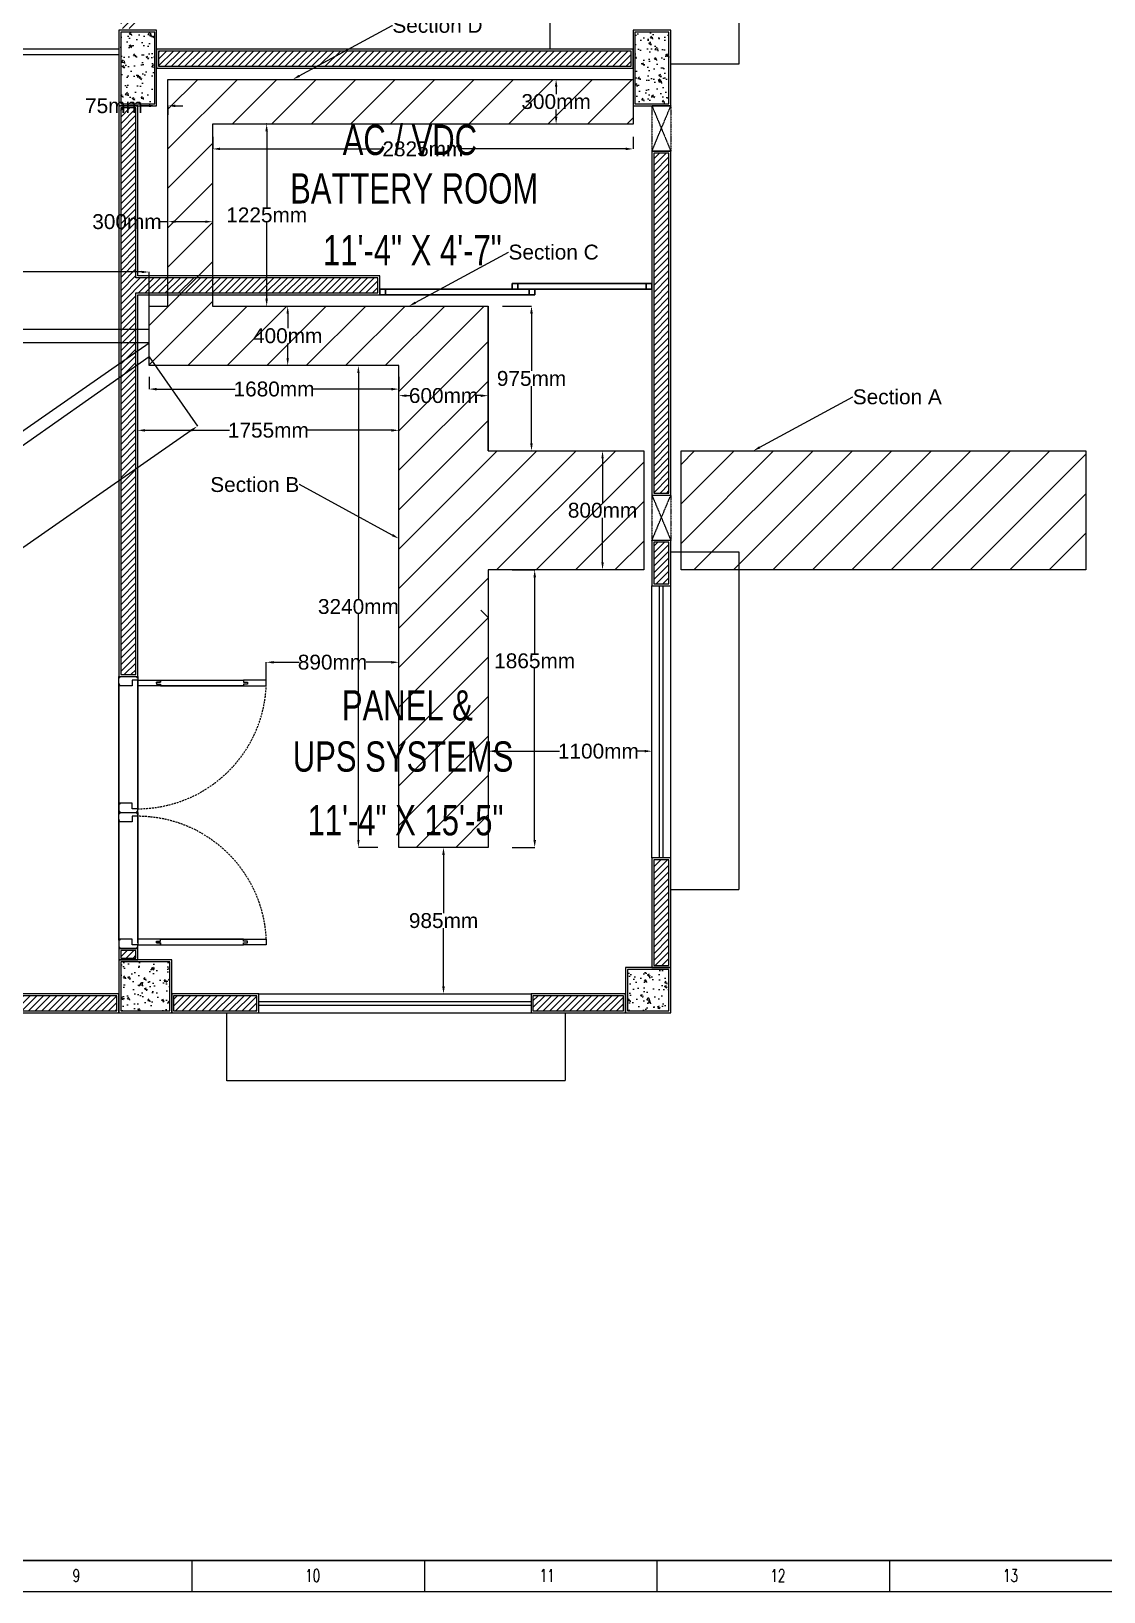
# Model space of a CAD drawing. Header units: inches. Extents: x -1976 to 101187, y -1884 to 17757.
# Drawn here: x 45876 to 53081, y -1884 to 8605 of the extents above; entities that cross this region are included whole.
import ezdxf
from ezdxf import colors
from ezdxf.entities.mleader import LeaderData, LeaderLine
from ezdxf.enums import TextEntityAlignment as Align
from ezdxf.math import Vec2, Vec3

# ---------------------------------------------------------------- set-up
doc = ezdxf.new("R2010")
doc.units = ezdxf.units.IN
doc.header["$MEASUREMENT"] = 0
for name, pattern in [('DASH', [0.35, 0.25, -0.1]), ('DASHED', [0.75, 0.5, -0.25]), ('XREF-GROUND-A1$0$HIDDEN2', [0.1875, 0.125, -0.0625])]:
    doc.linetypes.add(name, pattern=pattern)
doc.layers.get('Defpoints').update_dxf_attribs({"lineweight": 0})
for name, color, linetype in [('COLLUM', 1, 'Continuous'), ('dimention', 7, 'Continuous'), ('Plant Layout', 7, 'Continuous'), ('wall 05', 252, 'Continuous')]:
    doc.layers.add(name, color=color, linetype=linetype)
for name, color, linetype, lineweight in [('DOOR', 115, 'Continuous', 15), ('DOOR_GLASS', 144, 'Continuous', 15), ('Glass', 5, 'Continuous', 9), ('HACTH', 8, 'Continuous', 9), ('I-WC----EXST', 7, 'Continuous', 15), ('Plaster Line', 252, 'Continuous', 15), ('Sunshed', 5, 'Continuous', 15), ('Text', 252, 'Continuous', 15), ('WINDOW', 140, 'Continuous', 9)]:
    doc.layers.add(name, color=color, linetype=linetype, lineweight=lineweight)
doc.styles.get("Standard").update_dxf_attribs({"font": 'arial.ttf'})
doc.styles.add('Swiss721', font='swisscl.ttf')
doc.styles.add('TEG BORDER', font='txt_qlt.shx', dxfattribs={"width": 0.7, "bigfont": 'hztxt.shx'})
doc.dimstyles.get("Standard").update_dxf_attribs({"dimtxt": 100, "dimasz": 50, "dimexe": 0.18, "dimexo": 0.0625, "dimgap": 0.09, "dimtad": 0, "dimtih": 1, "dimtoh": 1, "dimdec": 0, "dimzin": 0, "dimdsep": 46, "dimtxsty": 'Standard', "dimcen": 0.09, "dimadec": 0, "dimazin": 0, "dimtfac": 1, "dimtdec": 0, "dimtofl": 0, "dimtmove": 0, "dimatfit": 3, "dimfxl": 1, "dimtolj": 1, "dimtzin": 0, "dimarcsym": 0})
pattern_1 = [(50, (-10391746.53, -6143963.8), (136.6380648, -11.9542817), [14.2875, -157.1625]), (355, (-10391746.53, -6143963.8), (-26.432129, 143.2926015), [11.43, -125.73]), (100.4514, (-10391735.14, -6143964.79), (110.2060372, 131.3382328), [12.1425062, -133.5675723]), (46.1842, (-10391746.53, -6143925.7), (203.3094198, -31.5313722), [21.43125, -235.74375]), (96.6356, (-10391729.58, -6143928.32), (178.0532454, 185.5694544), [18.21376, -200.3513265]), (351.1842, (-10391746.53, -6143925.7), (178.0531005, 185.5695935), [17.145, -188.595]), (21, (-10391727.48, -6143935.22), (113.7107934, -76.6988987), [14.2875, -157.1625]), (326, (-10391727.48, -6143935.22), (46.3515707, 138.1410836), [11.43, -125.73]), (71.4514, (-10391718, -6143941.61), (160.0624107, 61.4420596), [12.1425062, -133.5675723]), (37.5, (-10391746.526, -6143963.797), (2.31645244, 63.41627915), [0, -124.206, 0, -127.635, 0, -126.20625]), (7.5, (-10391746.526, -6143963.8), (50.1147469, 75.1354311), [0, -72.771, 0, -121.3485, 0, -48.10125]), (327.5, (-10391789.01, -6143963.797), (101.6931741, -4.29670307), [0, -47.625, 0, -148.59, 0, -197.1675]), (317.5, (-10391808.06, -6143963.8), (111.09696526, 19.06999913), [0, -61.9125, 0, -98.679, 0, -140.0175])]
pattern_2 = [(45, (-10391746.526, -6143963.797), (-22.4506403, 22.4506403), [])]

# ---------------------------------------------------------------- blocks, each defined once
blk = doc.blocks.new('A$C20C675F6')
at = {"layer": 'Defpoints'}
for points in [[(0.25, 72), (0.25, 71.75), (0, 71.75), (0, 72)], [(5, 72), (5, 71.75), (4.75, 71.75), (4.75, 72)], [(0.25, 36), (0.25, 36.25), (0, 36.25), (0, 36)], [(0.25, 36), (0.25, 35.75), (0, 35.75), (0, 36)], [(5, 36), (5, 36.25), (4.75, 36.25), (4.75, 36)], [(5, 36), (5, 35.75), (4.75, 35.75), (4.75, 36)], [(0.25, 0), (0.25, 0.25), (0, 0.25), (0, 0)], [(5, 0), (5, 0.25), (4.75, 0.25), (4.75, 0)]]:
    blk.add_lwpolyline(points, close=True, dxfattribs=at)
at = {"layer": 'DOOR'}
for points in [[(5, 71), (3.5, 71), (3.5, 69.5), (0.25, 69.5), (0.25, 69.75), (0, 69.75), (0, 71.75), (0.25, 71.75), (0.25, 72), (4.75, 72), (4.75, 71.75), (5, 71.75), (5, 71)], [(10, 70.25), (10, 70), (11, 70), (11, 69.5), (5, 69.5), (5, 71), (11, 71), (11, 70.5), (10, 70.5), (10, 70.25), (10, 70.5), (11, 70.5), (11, 71), (33, 71), (33, 70.5), (34, 70.5), (34, 70), (33, 70), (33, 69.5), (11, 69.5), (39, 69.5), (39, 71), (33, 71)], [(5, 37), (3.5, 37), (3.5, 38.5), (0.25, 38.5), (0.25, 38.25), (0, 38.25), (0, 36.25), (0.25, 36.25), (0.25, 36), (4.75, 36), (4.75, 36.25), (5, 36.25), (5, 37)], [(5, 35), (3.5, 35), (3.5, 33.5), (0.25, 33.5), (0.25, 33.75), (0, 33.75), (0, 35.75), (0.25, 35.75), (0.25, 36), (4.75, 36), (4.75, 35.75), (5, 35.75), (5, 35)], [(5, 1), (3.5, 1), (3.5, 2.5), (0.25, 2.5), (0.25, 2.25), (0, 2.25), (0, 0.25), (0.25, 0.25), (0.25, 0), (4.75, 0), (4.75, 0.25), (5, 0.25), (5, 1)], [(10, 1.75), (10, 2), (11, 2), (11, 2.5), (5, 2.5), (5, 1), (11, 1), (11, 1.5), (10, 1.5), (10, 1.75), (10, 1.5), (11, 1.5), (11, 1), (33, 1), (33, 1.5), (34, 1.5), (34, 2), (33, 2), (33, 2.5), (11, 2.5), (39, 2.5), (39, 1), (33, 1)]]:
    blk.add_lwpolyline(points, dxfattribs=at)
at = {"layer": 'DOOR', "linetype": 'DASHED', "lineweight": 0}
for centre, start, end in [((4.98, 71.06), 270.0403, 357.3754), ((4.98, 0.94), 2.6246, 89.9597)]:
    blk.add_arc(centre, 34.06, start, end, dxfattribs=at)
at = {"layer": 'HACTH', "lineweight": 0, "ltscale": 10}
for p, q in [((0, 2.25), (0, 69.75)), ((5, 1.5), (5, 69.5))]:
    blk.add_line(p, q, dxfattribs=at)
blk = doc.blocks.new('tr')
at = {"layer": 'Plaster Line'}
for p, q in [((143968.45, 171283.63), (143927.45, 171283.63)), ((143927.45, 171283.63), (143927.45, 171279.63)), ((143968.45, 171279.63), (143968.45, 171283.63)), ((144100.45, 171283.63), (144053.45, 171283.63)), ((144053.45, 171283.63), (144053.45, 171279.63)), ((144100.45, 171279.63), (144100.45, 171283.63)), ((144226.45, 171283.63), (144185.45, 171283.63)), ((144185.45, 171283.63), (144185.45, 171279.63)), ((144226.45, 171279.63), (144226.45, 171283.63)), ((143927.45, 171279.63), (143968.45, 171279.63)), ((144053.45, 171279.63), (144100.45, 171279.63)), ((144185.45, 171279.63), (144226.45, 171279.63))]:
    blk.add_line(p, q, dxfattribs=at)
blk = doc.blocks.new('qm')
at = {"layer": 'wall 05'}
for p, q in [((143968.95, 171284.13), (143926.95, 171284.13)), ((143926.95, 171284.13), (143926.95, 171279.13)), ((143968.95, 171279.13), (143968.95, 171284.13)), ((144100.95, 171284.13), (144052.95, 171284.13)), ((144052.95, 171284.13), (144052.95, 171279.13)), ((144100.95, 171279.13), (144100.95, 171284.13)), ((144226.95, 171284.13), (144184.95, 171284.13)), ((144184.95, 171284.13), (144184.95, 171279.13)), ((144226.95, 171279.13), (144226.95, 171284.13)), ((143926.95, 171279.13), (143968.95, 171279.13)), ((144052.95, 171279.13), (144100.95, 171279.13)), ((144184.95, 171279.13), (144226.95, 171279.13))]:
    blk.add_line(p, q, dxfattribs=at)
blk = doc.blocks.new('bg')
at = {"layer": 'wall 05'}
for p, q in [((144263.99, 171284.13), (144240.95, 171284.13)), ((144240.95, 171284.13), (144240.95, 171279.13)), ((144263.99, 171279.13), (144263.99, 171284.13)), ((144360.95, 171284.13), (144335.99, 171284.13)), ((144335.99, 171284.13), (144335.99, 171279.13)), ((144360.95, 171279.13), (144360.95, 171284.13)), ((144240.95, 171279.13), (144263.99, 171279.13)), ((144335.99, 171279.13), (144360.95, 171279.13))]:
    blk.add_line(p, q, dxfattribs=at)
blk = doc.blocks.new('dp')
at = {"layer": 'Plaster Line'}
for p, q in [((144263.49, 171283.63), (144241.45, 171283.63)), ((144241.45, 171283.63), (144241.45, 171279.63)), ((144263.49, 171279.63), (144263.49, 171283.63)), ((144360.45, 171283.63), (144336.49, 171283.63)), ((144336.49, 171283.63), (144336.49, 171279.63)), ((144360.45, 171279.63), (144360.45, 171283.63)), ((144241.45, 171279.63), (144263.49, 171279.63)), ((144336.49, 171279.63), (144360.45, 171279.63))]:
    blk.add_line(p, q, dxfattribs=at)
blk = doc.blocks.new('252 BORDER A2')
at = {"linetype": 'Continuous'}
blk.add_line((5, 5), (489, 5), dxfattribs=at)
for p, q in [((334.12, 0), (334.12, 5)), ((371.25, 0), (371.25, 5)), ((408.37, 0), (408.37, 5)), ((445.5, 0), (445.5, 5))]:
    blk.add_line(p, q)
at = {"color": 5, "lineweight": 15}
blk.add_lwpolyline([(0, 420), (594, 420), (594, 0), (0, 0)], close=True, dxfattribs=at)
blk.add_lwpolyline([(5, 415), (589, 415), (589, 5), (5, 5)], close=True)
at = {"char_height": 2, "width": 2, "attachment_point": 7, "style": 'TEG BORDER'}
for s, insert in [('9', (315.05, 1.59)), ('\\pi2.2204e-016;10', (352.17, 1.59)), ('\\pi0.3;11', (389.3, 1.59)), ('\\pi2.2204e-016;12', (426.42, 1.59)), ('\\pi2.2204e-016;13', (463.55, 1.59))]:
    blk.add_mtext(s, dxfattribs=dict(at, insert=insert))
blk = doc.blocks.new('*D28')
at = {"color": 0, "lineweight": -2, "transparency": 16777216}
for p, q in [((49714, 5785), (49714, 5785)), ((49714, 5735), (49714, 5436)), ((49714, 5035), (49714, 5334)), ((49714, 4985), (49714, 4985))]:
    blk.add_line(p, q, dxfattribs=at)
at = {"color": 0, "transparency": 16777216}
for points in [[(49706, 5735), (49722, 5735), (49714, 5785)], [(49706, 5035), (49722, 5035), (49714, 4985)]]:
    blk.add_solid(points, dxfattribs=at)
at = {"layer": 'Defpoints', "color": 0, "transparency": 16777216}
for p in [(49714, 5785), (49714, 4985), (49714, 4985)]:
    blk.add_point(p, dxfattribs=at)
at = {"color": 0, "transparency": 16777216, "insert": (49714, 5385), "char_height": 100, "attachment_point": 5}
blk.add_mtext('\\A1;800mm', dxfattribs=at)
blk = doc.blocks.new('*D29')
at = {"color": 0, "lineweight": -2, "transparency": 16777216}
for p, q in [((47599, 6758), (47599, 6758)), ((47599, 6708), (47599, 6609)), ((47599, 6408), (47599, 6506)), ((47599, 6358), (47599, 6358))]:
    blk.add_line(p, q, dxfattribs=at)
at = {"color": 0, "transparency": 16777216}
for points in [[(47591, 6708), (47607, 6708), (47599, 6758)], [(47591, 6408), (47607, 6408), (47599, 6358)]]:
    blk.add_solid(points, dxfattribs=at)
at = {"layer": 'Defpoints', "color": 0, "transparency": 16777216}
for p in [(47599, 6758), (47599, 6358), (47599, 6358)]:
    blk.add_point(p, dxfattribs=at)
at = {"color": 0, "transparency": 16777216, "insert": (47599, 6558), "char_height": 100, "attachment_point": 5}
blk.add_mtext('\\A1;400mm', dxfattribs=at)
blk = doc.blocks.new('*D30')
at = {"color": 0, "lineweight": -2, "transparency": 16777216}
for p, q in [((48346, 6156), (48346, 6156)), ((48396, 6156), (48420, 6156)), ((48896, 6156), (48872, 6156)), ((48946, 6156), (48946, 6156))]:
    blk.add_line(p, q, dxfattribs=at)
at = {"color": 0, "transparency": 16777216}
for points in [[(48396, 6164), (48396, 6147), (48346, 6156)], [(48896, 6164), (48896, 6147), (48946, 6156)]]:
    blk.add_solid(points, dxfattribs=at)
at = {"layer": 'Defpoints', "color": 0, "transparency": 16777216}
for p in [(48346, 6156), (48946, 6156), (48946, 6156)]:
    blk.add_point(p, dxfattribs=at)
at = {"color": 0, "transparency": 16777216, "insert": (48646, 6156), "char_height": 100, "attachment_point": 5}
blk.add_mtext('\\A1;600mm', dxfattribs=at)
blk = doc.blocks.new('*D31')
at = {"color": 0, "lineweight": -2, "transparency": 16777216}
for p, q in [((48946, 3766), (48946, 3767)), ((48996, 3766), (49426, 3766)), ((49996, 3766), (49945, 3766)), ((50046, 3766), (50046, 3767))]:
    blk.add_line(p, q, dxfattribs=at)
at = {"color": 0, "transparency": 16777216}
for points in [[(48996, 3775), (48996, 3758), (48946, 3766)], [(49996, 3775), (49996, 3758), (50046, 3766)]]:
    blk.add_solid(points, dxfattribs=at)
at = {"layer": 'Defpoints', "color": 0, "transparency": 16777216}
for p in [(48946, 3766), (50046, 3766), (50046, 3766)]:
    blk.add_point(p, dxfattribs=at)
at = {"color": 0, "transparency": 16777216, "insert": (49686, 3766), "char_height": 100, "attachment_point": 5}
blk.add_mtext('\\A1;1100mm', dxfattribs=at)
blk = doc.blocks.new('*D32')
at = {"color": 0, "lineweight": -2, "transparency": 16777216}
for p, q in [((46795, 7325), (46745, 7325)), ((46795, 7325), (46795, 7325)), ((47045, 7325), (46845, 7325)), ((47095, 7325), (47095, 7325))]:
    blk.add_line(p, q, dxfattribs=at)
at = {"color": 0, "transparency": 16777216}
for points in [[(46845, 7333), (46845, 7317), (46795, 7325)], [(47045, 7333), (47045, 7317), (47095, 7325)]]:
    blk.add_solid(points, dxfattribs=at)
at = {"layer": 'Defpoints', "color": 0, "transparency": 16777216}
for p in [(46795, 7325), (47095, 7325), (47095, 7325)]:
    blk.add_point(p, dxfattribs=at)
at = {"color": 0, "transparency": 16777216, "insert": (46519, 7325), "char_height": 100, "attachment_point": 5}
blk.add_mtext('\\A1;300mm', dxfattribs=at)
blk = doc.blocks.new('*D33')
at = {"color": 0, "lineweight": -2, "transparency": 16777216}
for p, q in [((49402, 8282), (49402, 8282)), ((49402, 8232), (49402, 8183)), ((49402, 8032), (49402, 8080)), ((49402, 7982), (49402, 7982))]:
    blk.add_line(p, q, dxfattribs=at)
at = {"color": 0, "transparency": 16777216}
for points in [[(49394, 8232), (49411, 8232), (49402, 8282)], [(49394, 8032), (49411, 8032), (49402, 7982)]]:
    blk.add_solid(points, dxfattribs=at)
at = {"layer": 'Defpoints', "color": 0, "transparency": 16777216}
for p in [(49402, 8282), (49402, 8282), (49402, 7982)]:
    blk.add_point(p, dxfattribs=at)
at = {"color": 0, "transparency": 16777216, "insert": (49402, 8132), "char_height": 100, "attachment_point": 5}
blk.add_mtext('\\A1;300mm', dxfattribs=at)
blk = doc.blocks.new('*D34')
at = {"color": 0, "lineweight": -2, "transparency": 16777216}
for p, q in [((46668, 8104), (46618, 8104)), ((46718, 8104), (46718, 8104)), ((46795, 8043), (46795, 8104)), ((46845, 8104), (46895, 8104))]:
    blk.add_line(p, q, dxfattribs=at)
at = {"color": 0, "transparency": 16777216}
for points in [[(46668, 8112), (46668, 8095), (46718, 8104)], [(46845, 8112), (46845, 8095), (46795, 8104)]]:
    blk.add_solid(points, dxfattribs=at)
at = {"layer": 'Defpoints', "color": 0, "transparency": 16777216}
for p in [(46718, 8104), (46795, 8104), (46795, 8043)]:
    blk.add_point(p, dxfattribs=at)
at = {"color": 0, "transparency": 16777216, "insert": (46432, 8104), "char_height": 100, "attachment_point": 5}
blk.add_mtext('\\A1;75mm', dxfattribs=at)
blk = doc.blocks.new('*D35')
at = {"color": 0, "lineweight": -2, "transparency": 16777216}
for p, q in [((48646, 3119), (48646, 3119)), ((48646, 3069), (48646, 2678)), ((48646, 2185), (48646, 2576)), ((48646, 2135), (48646, 2135))]:
    blk.add_line(p, q, dxfattribs=at)
at = {"color": 0, "transparency": 16777216}
for points in [[(48637, 3069), (48654, 3069), (48646, 3119)], [(48637, 2185), (48654, 2185), (48646, 2135)]]:
    blk.add_solid(points, dxfattribs=at)
at = {"layer": 'Defpoints', "color": 0, "transparency": 16777216}
for p in [(48646, 3119), (48646, 2135), (48646, 2135)]:
    blk.add_point(p, dxfattribs=at)
at = {"color": 0, "transparency": 16777216, "insert": (48646, 2627), "char_height": 100, "attachment_point": 5}
blk.add_mtext('\\A1;985mm', dxfattribs=at)
blk = doc.blocks.new('*D36')
at = {"color": 0, "lineweight": -2, "transparency": 16777216}
for p, q in [((47455, 4243), (47455, 4364)), ((47505, 4364), (47675, 4364)), ((48296, 4364), (48126, 4364)), ((48346, 4243), (48346, 4364))]:
    blk.add_line(p, q, dxfattribs=at)
at = {"color": 0, "transparency": 16777216}
for points in [[(47505, 4372), (47505, 4355), (47455, 4364)], [(48296, 4372), (48296, 4355), (48346, 4364)]]:
    blk.add_solid(points, dxfattribs=at)
at = {"layer": 'Defpoints', "color": 0, "transparency": 16777216}
for p in [(47455, 4364), (47455, 4243), (48346, 4243)]:
    blk.add_point(p, dxfattribs=at)
at = {"color": 0, "transparency": 16777216, "insert": (47900, 4364), "char_height": 100, "attachment_point": 5}
blk.add_mtext('\\A1;890mm', dxfattribs=at)
blk = doc.blocks.new('*D37')
at = {"color": 0, "lineweight": -2, "transparency": 16777216}
for p, q in [((46668, 6282), (46668, 6200)), ((46718, 6200), (47247, 6200)), ((48296, 6200), (47766, 6200)), ((48346, 6282), (48346, 6200))]:
    blk.add_line(p, q, dxfattribs=at)
at = {"color": 0, "transparency": 16777216}
for points in [[(46718, 6208), (46718, 6191), (46668, 6200)], [(48296, 6208), (48296, 6191), (48346, 6200)]]:
    blk.add_solid(points, dxfattribs=at)
at = {"layer": 'Defpoints', "color": 0, "transparency": 16777216}
for p in [(46668, 6283), (48346, 6282), (48346, 6200)]:
    blk.add_point(p, dxfattribs=at)
at = {"color": 0, "transparency": 16777216, "insert": (47507, 6200), "char_height": 100, "attachment_point": 5}
blk.add_mtext('\\A1;1680mm', dxfattribs=at)
blk = doc.blocks.new('*D38')
at = {"color": 0, "lineweight": -2, "transparency": 16777216}
for p, q in [((46591, 5923), (46591, 5923)), ((46641, 5923), (47209, 5923)), ((48296, 5923), (47728, 5923)), ((48346, 5923), (48346, 5923))]:
    blk.add_line(p, q, dxfattribs=at)
at = {"color": 0, "transparency": 16777216}
for points in [[(46641, 5931), (46641, 5914), (46591, 5923)], [(48296, 5931), (48296, 5914), (48346, 5923)]]:
    blk.add_solid(points, dxfattribs=at)
at = {"layer": 'Defpoints', "color": 0, "transparency": 16777216}
for p in [(46591, 5923), (46591, 5923), (48346, 5923)]:
    blk.add_point(p, dxfattribs=at)
at = {"color": 0, "transparency": 16777216, "insert": (47469, 5923), "char_height": 100, "attachment_point": 5}
blk.add_mtext('\\A1;1755mm', dxfattribs=at)
blk = doc.blocks.new('*D39')
at = {"color": 0, "lineweight": -2, "transparency": 16777216}
for p, q in [((48213, 6358), (48074, 6358)), ((48074, 6308), (48074, 4790)), ((48074, 3169), (48074, 4687)), ((48205, 3119), (48074, 3119))]:
    blk.add_line(p, q, dxfattribs=at)
at = {"color": 0, "transparency": 16777216}
for points in [[(48066, 6308), (48082, 6308), (48074, 6358)], [(48066, 3169), (48082, 3169), (48074, 3119)]]:
    blk.add_solid(points, dxfattribs=at)
at = {"layer": 'Defpoints', "color": 0, "transparency": 16777216}
for p in [(48213, 6358), (48074, 3119), (48205, 3119)]:
    blk.add_point(p, dxfattribs=at)
at = {"color": 0, "transparency": 16777216, "insert": (48074, 4738), "char_height": 100, "attachment_point": 5}
blk.add_mtext('\\A1;3240mm', dxfattribs=at)
blk = doc.blocks.new('*D40')
at = {"color": 0, "lineweight": -2, "transparency": 16777216}
for p, q in [((49107, 4985), (49259, 4985)), ((49258, 4935), (49258, 4424)), ((49258, 3169), (49258, 4322)), ((49107, 3119), (49259, 3119))]:
    blk.add_line(p, q, dxfattribs=at)
at = {"color": 0, "transparency": 16777216}
for points in [[(49250, 4935), (49267, 4935), (49258, 4985)], [(49250, 3169), (49267, 3169), (49258, 3119)]]:
    blk.add_solid(points, dxfattribs=at)
at = {"layer": 'Defpoints', "color": 0, "transparency": 16777216}
for p in [(49107, 4985), (49107, 3119), (49258, 3119)]:
    blk.add_point(p, dxfattribs=at)
at = {"color": 0, "transparency": 16777216, "insert": (49258, 4373), "char_height": 100, "attachment_point": 5}
blk.add_mtext('\\A1;1865mm', dxfattribs=at)
blk = doc.blocks.new('*D41')
at = {"color": 0, "lineweight": -2, "transparency": 16777216}
for p, q in [((49043, 6758), (49237, 6758)), ((49237, 6708), (49237, 6322)), ((49237, 5835), (49237, 6220)), ((49043, 5785), (49237, 5785))]:
    blk.add_line(p, q, dxfattribs=at)
at = {"color": 0, "transparency": 16777216}
for points in [[(49228, 6708), (49245, 6708), (49237, 6758)], [(49228, 5835), (49245, 5835), (49237, 5785)]]:
    blk.add_solid(points, dxfattribs=at)
at = {"layer": 'Defpoints', "color": 0, "transparency": 16777216}
for p in [(49043, 6758), (49043, 5785), (49237, 5785)]:
    blk.add_point(p, dxfattribs=at)
at = {"color": 0, "transparency": 16777216, "insert": (49237, 6271), "char_height": 100, "attachment_point": 5}
blk.add_mtext('\\A1;975mm', dxfattribs=at)
blk = doc.blocks.new('*D42')
at = {"color": 0, "lineweight": -2, "transparency": 16777216}
for p, q in [((47095, 7895), (47095, 7814)), ((49919, 7895), (49919, 7814)), ((47145, 7814), (48241, 7814)), ((49869, 7814), (48772, 7814))]:
    blk.add_line(p, q, dxfattribs=at)
at = {"color": 0, "transparency": 16777216}
for points in [[(47145, 7823), (47145, 7806), (47095, 7814)], [(49869, 7823), (49869, 7806), (49919, 7814)]]:
    blk.add_solid(points, dxfattribs=at)
at = {"layer": 'Defpoints', "color": 0, "transparency": 16777216}
for p in [(47095, 7895), (49919, 7895), (49919, 7814)]:
    blk.add_point(p, dxfattribs=at)
at = {"color": 0, "transparency": 16777216, "insert": (48507, 7814), "char_height": 100, "attachment_point": 5}
blk.add_mtext('\\A1;2825mm', dxfattribs=at)
blk = doc.blocks.new('*D43')
at = {"color": 0, "lineweight": -2, "transparency": 16777216}
for p, q in [((47458, 7982), (47457, 7982)), ((47458, 7932), (47458, 7421)), ((47458, 6808), (47458, 7318)), ((47458, 6758), (47457, 6758))]:
    blk.add_line(p, q, dxfattribs=at)
at = {"color": 0, "transparency": 16777216}
for points in [[(47449, 7932), (47466, 7932), (47458, 7982)], [(47449, 6808), (47466, 6808), (47458, 6758)]]:
    blk.add_solid(points, dxfattribs=at)
at = {"layer": 'Defpoints', "color": 0, "transparency": 16777216}
for p in [(47458, 7982), (47458, 6758), (47458, 6758)]:
    blk.add_point(p, dxfattribs=at)
at = {"color": 0, "transparency": 16777216, "insert": (47458, 7370), "char_height": 100, "attachment_point": 5}
blk.add_mtext('\\A1;1225mm', dxfattribs=at)
blk = doc.blocks.new('*D52')
at = {"color": 0, "lineweight": -2, "transparency": 16777216}
for p, q in [((42716, 6535), (42716, 6987)), ((42766, 6987), (44427, 6987)), ((46618, 6987), (44956, 6987)), ((46668, 6604), (46668, 6987))]:
    blk.add_line(p, q, dxfattribs=at)
at = {"color": 0, "transparency": 16777216}
for points in [[(42766, 6995), (42766, 6979), (42716, 6987)], [(46618, 6995), (46618, 6979), (46668, 6987)]]:
    blk.add_solid(points, dxfattribs=at)
at = {"layer": 'Defpoints', "color": 0, "transparency": 16777216}
for p in [(46668, 6987), (42716, 6534), (46668, 6604)]:
    blk.add_point(p, dxfattribs=at)
at = {"color": 0, "transparency": 16777216, "insert": (44692, 6987), "char_height": 100, "attachment_point": 5}
blk.add_mtext('\\A1;3950mm', dxfattribs=at)
blk = doc.blocks.new('*D53')
at = {"color": 0, "lineweight": -2, "transparency": 16777216}
for p, q in [((46668, 6416), (46992, 5950)), ((46951, 5921), (45110, 4641)), ((43123, 3258), (44963, 4538)), ((42757, 3696), (43082, 3229))]:
    blk.add_line(p, q, dxfattribs=at)
at = {"color": 0, "transparency": 16777216}
for points in [[(46946, 5928), (46956, 5914), (46992, 5950)], [(43118, 3265), (43128, 3251), (43082, 3229)]]:
    blk.add_solid(points, dxfattribs=at)
at = {"layer": 'Defpoints', "color": 0, "transparency": 16777216}
for p in [(46668, 6416), (46992, 5950), (42757, 3696)]:
    blk.add_point(p, dxfattribs=at)
at = {"color": 0, "transparency": 16777216, "insert": (45037, 4589), "char_height": 100, "attachment_point": 5}
blk.add_mtext('\\A1;4765mm', dxfattribs=at)

msp = doc.modelspace()

# ---------------------------------------------------------------- hatches: boundary and pattern name
h = msp.add_hatch()
h.set_pattern_fill('ANSI31', color=6, scale=1500)
h.paths.add_polyline_path([(52960.9, 4984.8), (50241.3, 4984.8), (50241.3, 5784.8), (52960.9, 5784.8)])
h.paths.add_polyline_path([(48945.7, 5784.8), (48945.7, 6757.5), (47094.5, 6757.5), (47094.5, 7981.5), (49918.7, 7981.5), (49918.7, 8281.5), (46794.5, 8281.5), (46794.5, 6757.5), (46667.5, 6757.5), (46667.5, 6357.5), (48345.7, 6357.5), (48345.7, 3119.3), (48945.7, 3119.3), (48945.7, 4984.8), (49991.5, 4984.8), (49991.5, 5784.8)])
at = {"layer": 'HACTH'}
h = msp.add_hatch(dxfattribs=at)
h.set_pattern_fill('ANSI31', color=256, scale=254, style=0)
h.set_pattern_definition(pattern_2)
h.paths.add_polyline_path([(46731, 8472), (46731, 8370.4), (49906, 8370.4), (49906, 8472)])
h.paths.add_polyline_path([(46477, 8624.4), (46578.6, 8624.4), (46578.6, 10403.4), (46477, 10403.4)])
h.paths.add_polyline_path([(50058.4, 10453.2), (50160, 10453.2), (50160, 12078.8), (50058.4, 12078.8), (50058.4, 11545.4), (48509, 11545.4), (48509, 12612.2), (48407.4, 12612.2), (48407.4, 11545.4), (47620, 11545.4), (47620, 12307.4), (47518.4, 12307.4), (47518.4, 11545.4), (46578.6, 11545.4), (46578.6, 12383.6), (46477, 12383.6), (46477, 11443.8), (50058.4, 11443.8)])
h = msp.add_hatch(dxfattribs=at)
h.set_pattern_fill('AR-CONC', color=256, scale=19.05, style=0)
h.set_pattern_definition(pattern_1)
h.paths.add_polyline_path([(46705.6, 8599), (46477, 8599), (46477, 8116.4), (46705.6, 8116.4)])
h = msp.add_hatch(dxfattribs=at)
h.set_pattern_fill('AR-CONC', color=256, scale=19.05, style=0)
h.set_pattern_definition(pattern_1)
h.paths.add_polyline_path([(49931.4, 8116.4), (50160, 8116.4), (50160, 8599), (49931.4, 8599)])
h = msp.add_hatch(dxfattribs=at)
h.set_pattern_fill('ANSI31', color=256, scale=254, style=0)
h.set_pattern_definition(pattern_2)
h.paths.add_polyline_path([(42057.4, 2122), (42057.4, 2020.4), (43251.2, 2020.4), (43251.2, 2122)])
h.paths.add_polyline_path([(46451.6, 2020.4), (46451.6, 2122), (45410.2, 2122), (45410.2, 2020.4)])
h.paths.add_polyline_path([(46832.6, 2122), (46832.6, 2020.4), (47392.5, 2020.4), (47392.5, 2122)])
h.paths.add_polyline_path([(49855.2, 2020.4), (49855.2, 2122), (49246.7, 2122), (49246.7, 2020.4)])
h.paths.add_polyline_path([(50058.4, 2325.2), (50160, 2325.2), (50160, 3036.4), (50058.4, 3036.4)])
h.paths.add_polyline_path([(50160, 5170), (50058.4, 5170), (50058.4, 4890.6), (50160, 4890.6)])
h.paths.add_polyline_path([(50058.4, 5500.2), (50160, 5500.2), (50160, 7786.2), (50058.4, 7786.2)])
h.paths.add_polyline_path([(46477, 4281), (46578.6, 4281), (46578.6, 6846.4), (48204.2, 6846.4), (48204.2, 6948), (46578.6, 6948), (46578.6, 8091), (46477, 8091)])
h = msp.add_hatch(dxfattribs=at)
h.set_pattern_fill('ANSI31', color=256, scale=254, style=0)
h.set_pattern_definition([(45, (-3540609.34, -4350584.588), (-22.4506403, 22.4506403), [])])
h.paths.add_polyline_path([(46578.6, 2376), (46578.6, 2426.8), (46477, 2426.8), (46477, 2376)])
h = msp.add_hatch(dxfattribs=at)
h.set_pattern_fill('AR-CONC', color=256, scale=19.05, style=0)
h.set_pattern_definition(pattern_1)
h.paths.add_polyline_path([(46477, 2020.4), (46807.2, 2020.4), (46807.2, 2350.6), (46477, 2350.6)])
h = msp.add_hatch(dxfattribs=at)
h.set_pattern_fill('AR-CONC', color=256, scale=19.05, style=0)
h.set_pattern_definition(pattern_1)
h.paths.add_polyline_path([(50160, 2299.8), (49880.6, 2299.8), (49880.6, 2020.4), (50160, 2020.4)])

# ---------------------------------------------------------------- linework, layer by layer
at = {"color": 5, "linetype": 'XREF-GROUND-A1$0$HIDDEN2', "lineweight": 13, "ltscale": 10}
for p, q in [((50045.7, 8103.7), (50172.7, 7798.9)), ((50045.7, 7798.9), (50172.7, 8103.7)), ((50045.7, 8103.7), (50045.7, 7798.9)), ((50172.7, 8103.7), (50172.7, 7798.9)), ((50172.7, 7798.9), (50045.7, 7798.9)), ((50045.7, 5487.5), (50172.7, 5182.7)), ((50045.7, 5182.7), (50172.7, 5487.5)), ((50045.7, 5487.5), (50045.7, 5182.7)), ((50172.7, 5487.5), (50172.7, 5182.7)), ((50172.7, 5182.7), (50045.7, 5182.7))]:
    msp.add_line(p, q, dxfattribs=at)
for p, q in [((42715.9, 6603.7), (46667.5, 6603.7)), ((42715.9, 3751.3), (46667.5, 6511.4)), ((46667.5, 6511.4), (42715.9, 6511.4)), ((46667.5, 6416.3), (42770.1, 3676.5))]:
    msp.add_line(p, q)
at = {"color": 5}
for p, q in [((48346.7, 4984.8), (48345.7, 4985.7)), ((48945.7, 4664.2), (48895.7, 4714.2))]:
    msp.add_line(p, q, dxfattribs=at)
at = {"color": 6}
for points in [[(48945.7, 5784.8), (48945.7, 6757.5), (48945.7, 6357.5), (48945.7, 5784.8), (49991.5, 5784.8), (49991.5, 4984.8), (48945.7, 4984.8), (48945.7, 3119.3), (48345.7, 3119.3), (48345.7, 6357.5), (46667.5, 6357.5), (46667.5, 6757.5), (46794.5, 6757.5), (46794.5, 8281.5), (47094.5, 8281.5)], [(46794.5, 7981.5), (46794.5, 8281.5), (49918.7, 8281.5), (49918.7, 7981.5), (47094.5, 7981.5), (47094.5, 6757.5), (48945.7, 6757.5)], [(50160, 5784.8), (50160.3, 5784.8)]]:
    msp.add_lwpolyline(points, dxfattribs=at)
msp.add_lwpolyline([(52960.9, 4984.8), (50241.3, 4984.8), (50241.3, 5784.8), (52960.9, 5784.8)], close=True, dxfattribs=at)
at = {"layer": 'COLLUM', "color": 2}
msp.add_line((50045.7, 7798.9), (50172.7, 7798.9), dxfattribs=at)
at = {"layer": 'COLLUM'}
for points in [[(46464.3, 8103.7), (46718.3, 8103.7), (46718.3, 8611.7), (46464.3, 8611.7)], [(49918.7, 8103.7), (50172.7, 8103.7), (50172.7, 8611.7), (49918.7, 8611.7)], [(46464.3, 2007.7), (46819.9, 2007.7), (46819.9, 2363.3), (46464.3, 2363.3)], [(49867.9, 2007.7), (50172.7, 2007.7), (50172.7, 2312.5), (49867.9, 2312.5)]]:
    msp.add_lwpolyline(points, close=True, dxfattribs=at)
at = {"layer": 'dimention', "color": 5, "lineweight": 30}
for p, q in [((48216.9, 6871.8), (50045.7, 6871.8)), ((48216.9, 6871.8), (48216.9, 6833.7)), ((48216.9, 6833.7), (49258.3, 6833.7)), ((48255, 6871.8), (48255, 6833.7)), ((49105.9, 6909.9), (50045.7, 6909.9)), ((49105.9, 6909.9), (49105.9, 6871.8)), ((49144, 6909.9), (49144, 6871.8)), ((49220.2, 6871.8), (49220.2, 6833.7)), ((49258.3, 6871.8), (49258.3, 6833.7)), ((50007.6, 6909.9), (50007.6, 6871.8)), ((50045.7, 6909.9), (50045.7, 6871.8))]:
    msp.add_line(p, q, dxfattribs=at)
at = {"layer": 'DOOR_GLASS'}
for p, q in [((46464.8, 8484.7), (43569.2, 8484.7)), ((46464.8, 8446.6), (43569.2, 8446.6))]:
    msp.add_line(p, q, dxfattribs=at)
at = {"layer": 'Glass', "ltscale": 10}
for points in [[(50096.5, 3049.1), (50096.5, 4877.9)], [(50121.9, 3049.1), (50121.9, 4877.9)], [(47405.2, 2083.9), (49234, 2083.9)], [(47405.2, 2058.5), (49234, 2058.5)]]:
    msp.add_lwpolyline(points, dxfattribs=at)
at = {"layer": 'I-WC----EXST'}
msp.add_lwpolyline([(49362.1, 8483), (49362.1, 11435)], dxfattribs=at)
at = {"layer": 'Plant Layout', "lineweight": 13}
for p, q in [((46464.3, 4223.9), (46464.3, 3398.4)), ((46591.3, 4242.9), (46591.3, 3379.3)), ((46464.3, 3309.5), (46464.3, 2484)), ((46591.3, 3328.5), (46591.3, 2464.9))]:
    msp.add_line(p, q, dxfattribs=at)
at = {"layer": 'Plaster Line'}
for p, q in [((50160, 3036.4), (50058.4, 3036.4)), ((50058.4, 3036.4), (50058.4, 2325.2)), ((50160, 2325.2), (50160, 3036.4)), ((50058.4, 2325.2), (50160, 2325.2))]:
    msp.add_line(p, q, dxfattribs=at)
for points in [[(46477, 8116.4), (46705.6, 8116.4), (46705.6, 8599), (46477, 8599)], [(49931.4, 8116.4), (50160, 8116.4), (50160, 8599), (49931.4, 8599)], [(49906, 8472), (46731, 8472), (46731, 8370.4), (49906, 8370.4)], [(48204.2, 6948), (46578.6, 6948), (46578.6, 8091), (46477, 8091), (46477, 4281), (46578.6, 4281), (46578.6, 6846.4), (48204.2, 6846.4)], [(50160, 7786.2), (50058.4, 7786.2), (50058.4, 5500.2), (50160, 5500.2)], [(50160, 5170), (50058.4, 5170), (50058.4, 4890.6), (50160, 4890.6)], [(46578.6, 2426.8), (46477, 2426.8), (46477, 2376), (46578.6, 2376)], [(46477, 2020.4), (46807.2, 2020.4), (46807.2, 2350.6), (46477, 2350.6)], [(49880.6, 2020.4), (50160, 2020.4), (50160, 2299.8), (49880.6, 2299.8)]]:
    msp.add_lwpolyline(points, close=True, dxfattribs=at)
at = {"layer": 'Sunshed', "linetype": 'DASH'}
for points in [[(50172.7, 10440.5), (50172.7, 10669.1), (50629.9, 10669.1), (50629.9, 8383.1), (50629.9, 8383.1), (50172.7, 8383.1), (50172.7, 8611.7)], [(50172.7, 4877.9), (50172.7, 5106.5), (50629.9, 5106.5), (50629.9, 2833.2), (50629.9, 2833.2), (50172.7, 2833.2), (50172.7, 3049.1)], [(49234, 2007.7), (49462.6, 2007.7), (49462.6, 1550.5), (47189.3, 1550.5), (47189.3, 1550.5), (47189.3, 2007.7), (47405.2, 2007.7)]]:
    msp.add_lwpolyline(points, dxfattribs=at)
at = {"layer": 'wall 05'}
for p, q in [((50172.7, 3049.1), (50045.7, 3049.1)), ((50045.7, 3049.1), (50045.7, 2312.5)), ((50172.7, 2312.5), (50172.7, 3049.1)), ((50045.7, 2312.5), (50172.7, 2312.5))]:
    msp.add_line(p, q, dxfattribs=at)
for points in [[(49918.7, 8484.7), (46718.3, 8484.7), (46718.3, 8357.7), (49918.7, 8357.7)], [(48216.9, 6960.7), (46591.3, 6960.7), (46591.3, 8103.7), (46464.3, 8103.7), (46464.3, 4268.3), (46591.3, 4268.3), (46591.3, 6833.7), (48216.9, 6833.7)], [(50172.7, 7798.9), (50045.7, 7798.9), (50045.7, 5487.5), (50172.7, 5487.5)], [(50172.7, 5182.7), (50045.7, 5182.7), (50045.7, 4877.9), (50172.7, 4877.9)], [(46591.3, 2439.5), (46464.3, 2439.5), (46464.3, 2363.3), (46591.3, 2363.3)]]:
    msp.add_lwpolyline(points, close=True, dxfattribs=at)
at = {"layer": 'wall 05', "color": 5, "linetype": 'XREF-GROUND-A1$0$HIDDEN2', "lineweight": 13, "ltscale": 20}
msp.add_lwpolyline([(50172.7, 8103.7), (50045.7, 8103.7)], dxfattribs=at)
at = {"layer": 'WINDOW', "linetype": 'Continuous', "ltscale": 10}
for points in [[(50045.7, 3049.1), (50045.7, 4877.9)], [(50172.7, 3049.1), (50172.7, 4877.9)], [(47405.2, 2134.7), (49234, 2134.7)], [(47405.2, 2007.7), (49234, 2007.7)]]:
    msp.add_lwpolyline(points, dxfattribs=at)

# ---------------------------------------------------------------- block references
at = {"xscale": 42.087546, "yscale": 42.087546, "zscale": 42.087546}
msp.add_blockref('252 BORDER A2', (32894.2, -1883.7), dxfattribs=at)
at = {"layer": 'DOOR', "lineweight": 0, "xscale": 25.4, "yscale": 25.4, "zscale": 25.4}
msp.add_blockref('A$C20C675F6', (46464.3, 2439.5), dxfattribs=at)
at = {"layer": 'HACTH', "xscale": 25.4, "yscale": 25.4, "zscale": 25.4}
for name in ['bg', 'dp', 'qm', 'tr']:
    msp.add_blockref(name, (-3616900.1, -4348482.2), dxfattribs=at)

# ---------------------------------------------------------------- texts
at = {"layer": 'Text', "style": 'Swiss721'}
for s, p in [('AC / VDC ', (48448.6, 7879)), ('BATTERY ROOM', (48448.6, 7548.8)), (' PANEL &', (48374.1, 4073.3)), ('UPS SYSTEMS', (48374.1, 3730.4))]:
    msp.add_text(s, height=203.2, dxfattribs=at).set_placement(p, align=Align.MIDDLE)
at = {"layer": 'Text', "char_height": 203.2, "width": 1590.809, "attachment_point": 2, "style": 'Swiss721'}
for s, insert in [('\\A1;11\'-4" X 4\'-7"', (48436.6, 7235.4)), ('\\A1;11\'-4" X 15\'-5"', (48390.5, 3403.7))]:
    msp.add_mtext(s, dxfattribs=dict(at, insert=insert))

# ---------------------------------------------------------------- dimensions: what is measured, and where the dimension line sits
for base, p1, p2, override, picture, middle in [((49402.3, 8281.5), (49402.3, 7981.5), (49402.3, 8281.5), {"dimpost": 'mm'}, '*D33', (49402.3, 8131.5)), ((47457.6, 6757.5), (47457.8, 7981.5), (47457.6, 6757.5), {"dimrnd": 5, "dimpost": 'mm'}, '*D43', (47457.6, 7369.5)), ((47599, 6357.5), (47599, 6757.5), (47599, 6357.5), {"dimpost": 'mm'}, '*D29', (47599, 6557.5)), ((49236.8, 5784.8), (49042.9, 6757.5), (49043, 5784.8), {"dimrnd": 5, "dimpost": 'mm'}, '*D41', (49236.8, 6271.1)), ((48073.9, 3119.3), (48213.2, 6357.5), (48205.2, 3119.3), {"dimrnd": 5, "dimpost": 'mm'}, '*D39', (48073.9, 4738.4)), ((49713.9, 4984.8), (49713.7, 5784.8), (49713.9, 4984.8), {"dimpost": 'mm'}, '*D28', (49713.9, 5384.8)), ((48645.7, 2134.7), (48645.7, 3119.3), (48645.7, 2134.7), {"dimrnd": 5, "dimpost": 'mm'}, '*D35', (48645.7, 2627))]:
    dim = msp.add_linear_dim(base=base, p1=p1, p2=p2, angle=90, dimstyle='Standard', override=override)
    dim.commit()
    dim.dimension.update_dxf_attribs({"geometry": picture, "text_midpoint": middle})
for base, p1, p2, override, picture, middle in [((46794.5, 8103.7), (46718.3, 8103.7), (46794.5, 8042.6), {"dimrnd": 5, "dimpost": 'mm'}, '*D34', (46432, 8103.7)), ((47094.5, 7324.9), (46794.5, 7324.9), (47094.5, 7324.9), {"dimpost": 'mm'}, '*D32', (46519, 7324.9)), ((50045.7, 3766.3), (48945.7, 3766.3), (50045.7, 3766.3), {"dimrnd": 5, "dimpost": 'mm'}, '*D31', (49685.6, 3766.3))]:
    dim = msp.add_linear_dim(base=base, p1=p1, p2=p2, dimstyle='Standard', override=override)
    dim.commit()
    dim.dimension.update_dxf_attribs({"geometry": picture, "text_midpoint": middle, "dimtype": 160})
for base, p1, p2, override, picture, middle in [((49918.7, 7814.2), (47094.5, 7895.1), (49918.7, 7895.1), {"dimrnd": 5, "dimpost": 'mm'}, '*D42', (48506.6, 7814.2)), ((46667.5, 6986.9), (42715.9, 6534.4), (46667.5, 6603.7), {"dimrnd": 5, "dimpost": 'mm'}, '*D52', (44691.7, 6986.9)), ((48345.7, 6199.7), (46667.5, 6282.5), (48345.7, 6282.5), {"dimrnd": 5, "dimpost": 'mm'}, '*D37', (47506.6, 6199.7)), ((48945.7, 6155.6), (48345.7, 6155.6), (48945.7, 6155.6), {"dimpost": 'mm'}, '*D30', (48645.7, 6155.6)), ((46591.3, 5922.8), (48345.7, 5922.8), (46591.3, 5922.8), {"dimrnd": 5, "dimpost": 'mm'}, '*D38', (47468.5, 5922.8)), ((47454.9, 4363.7), (48345.7, 4242.9), (47454.9, 4242.9), {"dimrnd": 5, "dimpost": 'mm'}, '*D36', (47900.3, 4363.7))]:
    dim = msp.add_linear_dim(base=base, p1=p1, p2=p2, dimstyle='Standard', override=override)
    dim.commit()
    dim.dimension.update_dxf_attribs({"geometry": picture, "text_midpoint": middle})
dim = msp.add_aligned_dim(p1=(42757.2, 3695.6), p2=(46667.5, 6416.3), distance=-568.3, dimstyle='Standard', override={"dimrnd": 5, "dimpost": 'mm'})
dim.commit()
dim.dimension.update_dxf_attribs({"geometry": '*D53', "text_midpoint": (45036.9, 4589.4)})
dim = msp.add_linear_dim(base=(49258.4126, 3119.2742), p1=(49106.7799, 4984.7562), p2=(49106.8424, 3119.2742), angle=90, dimstyle='Standard', override={"dimrnd": 5, "dimpost": 'mm'})
dim.commit()
dim.dimension.update_dxf_attribs({"geometry": '*D40', "text_midpoint": (49258.4126, 4372.7927), "dimtype": 160})

# ---------------------------------------------------------------- leaders
ml = msp.add_multileader_mtext('Standard')
ml.set_content('Section D', color=256)
ml.set_leader_properties()
ml.build(insert=Vec2(0, 0))
ml.multileader.update_dxf_attribs({"dogleg_length": 0.36, "arrow_head_size": 50})
ctx = ml.context
ctx.base_point, ctx.char_height, ctx.arrow_head_size, ctx.landing_gap_size, ctx.plane_origin = Vec3(48302.1, 8644), 100, 50, 0.09, Vec3(47633.2, 8281.5)
notes = []
notes.append((ctx, [(0, (1, 1, 0), (48301.7, 8644), (1, 0), 0.36, [(0, [(47633.2, 8281.5)], 0, [])])]))
ctx.mtext.insert, ctx.mtext.flow_direction = Vec3(48302.2, 8694.9), 5
ml = msp.add_multileader_mtext('Standard')
ml.set_content('Section C', color=256)
ml.set_leader_properties()
ml.build(insert=Vec2(0, 0))
ml.multileader.update_dxf_attribs({"dogleg_length": 0.36, "arrow_head_size": 50})
ctx = ml.context
ctx.base_point, ctx.char_height, ctx.arrow_head_size, ctx.landing_gap_size, ctx.plane_origin = Vec3(49082.4, 7120), 100, 50, 0.09, Vec3(48413.6, 6757.5)
notes.append((ctx, [(0, (1, 1, 0), (49082.1, 7120), (1, 0), 0.36, [(0, [(48413.6, 6757.5)], 0, [])])]))
ctx.mtext.insert, ctx.mtext.flow_direction = Vec3(49082.5, 7170.9), 5
ml = msp.add_multileader_mtext('Standard')
ml.set_content('Section A', color=256)
ml.set_leader_properties()
ml.build(insert=Vec2(0, 0))
ml.multileader.update_dxf_attribs({"dogleg_length": 0.36, "arrow_head_size": 50})
ctx = ml.context
ctx.base_point, ctx.char_height, ctx.arrow_head_size, ctx.landing_gap_size, ctx.plane_origin = Vec3(51395.1, 6147.3), 100, 50, 0.09, Vec3(50726.3, 5784.8)
notes.append((ctx, [(0, (1, 1, 0), (51394.8, 6147.3), (1, 0), 0.36, [(0, [(50726.3, 5784.8)], 0, [])])]))
ctx.mtext.insert, ctx.mtext.flow_direction = Vec3(51395.2, 6198.1), 5
ml = msp.add_multileader_mtext('Standard')
ml.set_content('Section B', color=256)
ml.set_leader_properties()
ml.build(insert=Vec2(0, 0))
ml.multileader.update_dxf_attribs({"dogleg_length": 0.36, "arrow_head_size": 50})
ctx = ml.context
ctx.base_point, ctx.char_height, ctx.arrow_head_size, ctx.landing_gap_size, ctx.plane_origin = Vec3(47092.5, 5557.6), 100, 50, 0.09, Vec3(48345.7, 5195.1)
ctx.text_align_type = 2
notes.append((ctx, [(0, (1, 1, 0), (47677.2, 5557.6), (-1, 0), 0.36, [(0, [(48345.7, 5195.1)], 0, [])])]))
ctx.mtext.insert, ctx.mtext.alignment, ctx.mtext.flow_direction = Vec3(47676.8, 5608.4), 3, 5
for ctx, leaders in notes:
    for number, flags, end, landing, length, lines in leaders:
        leader = LeaderData()
        leader.index, (leader.has_last_leader_line, leader.has_dogleg_vector, leader.attachment_direction) = number, flags
        leader.last_leader_point, leader.dogleg_vector, leader.dogleg_length = Vec3(end), Vec3(landing), length
        for number, points, colour, breaks in lines:
            line = LeaderLine()
            line.index, line.vertices, line.color, line.breaks = number, Vec3.list(points), colors.encode_raw_color(colour), breaks
            leader.lines.append(line)
        ctx.leaders.append(leader)

doc.saveas('drawing.dxf')
